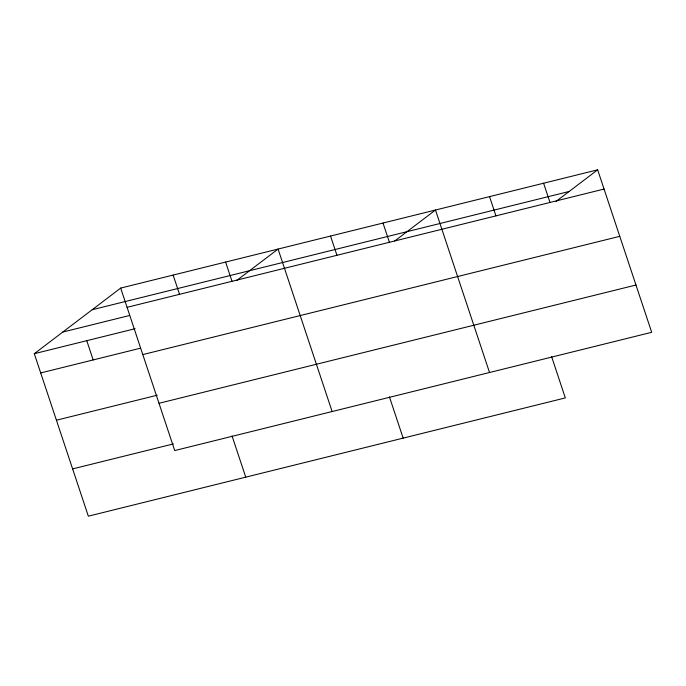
<?xml version="1.0" encoding="UTF-8"?>
<svg xmlns="http://www.w3.org/2000/svg" width="686" height="686" viewBox="0 0 686 686"><rect width="100%" height="100%" fill="white"/><g stroke="black" fill="none" stroke-linecap="round" stroke-linejoin="round"><path stroke-width="1.03" d="M551.613 356.677L565.324 397.914L88.348 516.181L34.3 353.702L120.676 288.086L597.652 169.819L651.7 332.298L174.724 450.565L120.676 288.086M236.524 280.625L278.079 249.061L332.127 411.531M394.742 240.983L435.481 210.027L489.53 372.507M556.097 201.392L597.652 169.819M92.173 309.738L569.148 191.471M127.073 307.328L604.049 189.062M62.803 332.05L129.671 315.474M34.3 353.702L135.116 328.705M40.697 372.944L140.493 348.196M142.799 354.593L619.775 236.327M56.423 420.209L157.24 395.213M158.998 403.291L635.973 285.024M72.622 468.907L173.447 443.911M543.595 183.222L549.992 202.464M489.538 196.625L495.935 215.867M383.011 223.044L389.408 242.278M389.434 396.885L403.154 438.122M330.541 236.053L336.946 255.286M225.608 262.069L232.005 281.303M232.031 435.919L245.751 477.147M173.138 275.077L179.543 294.32M86.77 340.693L93.167 359.936"/></g></svg>
